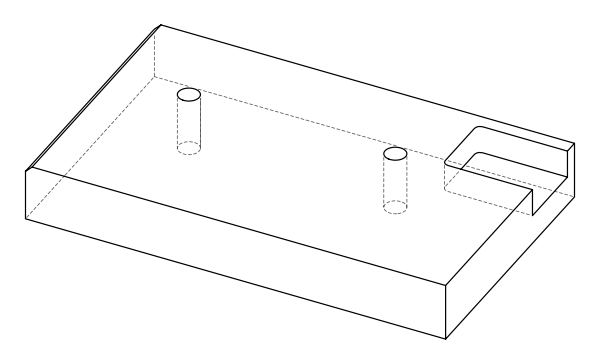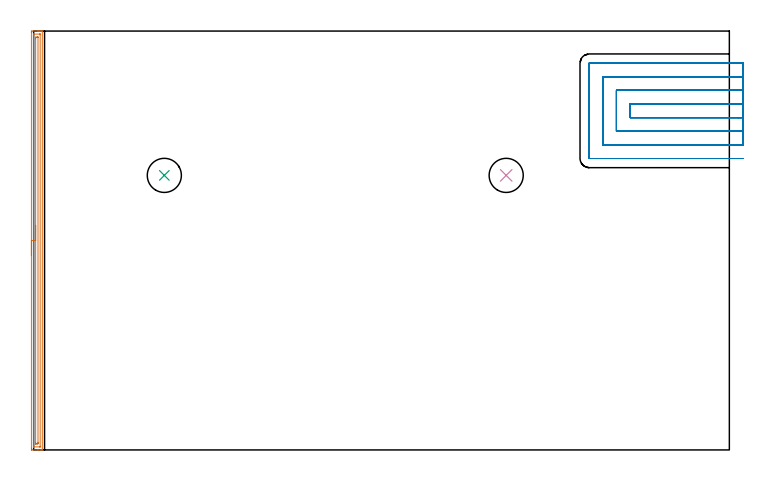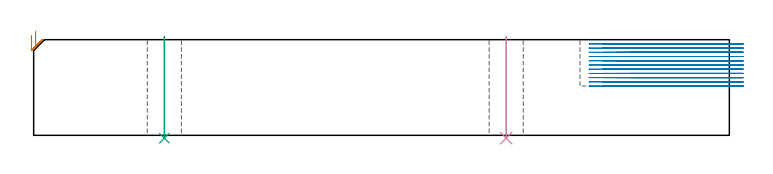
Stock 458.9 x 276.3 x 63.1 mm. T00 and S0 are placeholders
(PLAN: 4 operations, 2 tool changes, 31.3 min)
(1 AREA_MILL | FG_CHAMFER_SURFACE | UGT0205_001 | 6.83 min | 7162 mm3)
(2 MILL_SLOT | SLOT_PARTIAL_RECTANGULAR | NXT0201_011 | Follow Part, ap 3, ae 75% | 23.97 min | 225581 mm3)
(3 INDEXABLE_INSERT_DRILL_THROUGH_HOLE_FROM_SOLID | STEP1HOLE | NXT0302_016 | 0.27 min | 25054 mm3)
(4 INDEXABLE_INSERT_DRILL_THROUGH_HOLE_FROM_SOLID_1 | STEP1HOLE_1 | NXT0302_016 | 0.27 min | 25053 mm3)
(TOOL UGT0205_001 | Chamfer Mill 20 x 3 x 45 deg. | D20 FL50 Z2)
(TOOL NXT0201_011 | ENDMILL 12mm [2P460-1200-NA 1630] | D12 FL38 Z6)
(TOOL NXT0302_016 | Index. Insert Drill 22.5mm [880-D2250L25-03] | D22.5 PA176 FL68 Z2)
(OP 1 AREA_MILL)
G17 G21 G94 G90
T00 M6
G54
G17 G0 G90 X-1.5 Y128.15 S1061 M3
G43 Z73.1 H0
Z65.9
G94 G1 Y128.188 Z65.028 F250.
Y128.302 Z64.164
Y128.491 Z63.312
Y128.753 Z62.48
Y129.087 Z61.674
Y129.49 Z60.9
Y129.958 Z60.164
Y130.49 Z59.472
Y131.079 Z58.829
Y131.722 Z58.24
Y132.414 Z57.709
Y133.15 Z57.24
Y133.924 Z56.837
Y134.73 Z56.503
Y135.562 Z56.241
Y136.413 Z56.052
Y137.278 Z55.938
Y138.15 Z55.9
Y275.299
X-1.499 Y275.686 Z55.901
X-1.495 Y276.187 Z55.903
X-1.491 Y276.291 Z55.906
X-0.998 Y276.3 Z56.399
X2.543 Z59.937
X3.095 Z60.492
X3.428 Z60.824
X3.98 Z61.376
X4.313 Z61.708
X4.978 Z62.377
X5.323 Z62.722
X5.679 Y276.292 Z63.07
X5.697 Y276.29 Z63.088
X5.7 Y276.132 Z63.1
Y0.168
X5.697 Y0.01 Z63.088
X5.679 Y0.008 Z63.07
X5.323 Y0. Z62.722
X4.978 Z62.377
X4.313 Z61.708
X3.095 Z60.492
X2.543 Z59.937
X-0.998 Y0.001 Z56.399
X-1.234 Y0.003 Z56.163
X-1.491 Y0.009 Z55.906
X-1.494 Y0.113 Z55.903
X-1.499 Y0.614 Z55.901
X-1.5 Y1.121 Z55.9
Y138.15
X-0.086 Z57.314
Y273.899
X-0.085 Y274.116 Z57.315
X-0.082 Y274.224 Z57.318
X-0.079 Y274.274 Z57.321
X-0.071 Y274.29 Z57.329
X-0.021 Y274.293 Z57.379
X0.376 Y274.299 Z57.776
X3.916 Z61.316
X4.159 Y274.295 Z61.559
X4.269 Y274.29 Z61.669
X4.279 Y274.285 Z61.679
X4.282 Y274.267 Z61.682
X4.284 Y274.219 Z61.684
X4.286 Y274.122 Z61.686
Y273.927
Y2.401
X4.285 Y2.184 Z61.685
X4.282 Y2.076 Z61.682
X4.279 Y2.026 Z61.679
X4.271 Y2.01 Z61.671
X4.221 Y2.007 Z61.621
X3.824 Y2.001 Z61.224
X0.284 Y2. Z57.684
X0.041 Y2.005 Z57.441
X-0.069 Y2.01 Z57.331
X-0.079 Y2.015 Z57.321
X-0.082 Y2.033 Z57.318
X-0.084 Y2.081 Z57.316
X-0.086 Y2.178 Z57.314
Y2.373
Y138.15
X1.328 Z58.728
X1.329 Y271.22 Z58.729
X1.33 Y271.551 Z58.73
X1.334 Y272.113 Z58.734
X1.335 Y272.27 Z58.735
X1.481 Y272.291 Z58.881
X1.657 Y272.295 Z59.057
X2.358 Y272.3 Z59.758
X2.543 Y272.299 Z59.943
X2.727 Y272.297 Z60.127
X2.85 Y272.293 Z60.25
X2.866 Y272.29 Z60.266
X2.868 Y272.285 Z60.268
X2.87 Y272.264 Z60.27
X2.871 Y272.224 Z60.271
Y272.113
Y5.08
X2.87 Y4.749 Z60.27
X2.866 Y4.187 Z60.266
X2.865 Y4.03 Z60.265
X2.719 Y4.009 Z60.119
X2.543 Y4.005 Z59.943
X1.842 Y4. Z59.242
X1.657 Y4.001 Z59.057
X1.472 Y4.002 Z58.872
X1.35 Y4.007 Z58.75
X1.334 Y4.01 Z58.734
X1.332 Y4.015 Z58.732
X1.33 Y4.036 Z58.73
X1.328 Y4.519 Z58.728
Y138.15
Y139.022 Z58.767
Y139.886 Z58.88
Y140.738 Z59.069
Y141.57 Z59.332
Y142.376 Z59.665
Y143.15 Z60.068
Y143.886 Z60.537
Y144.578 Z61.068
Y145.221 Z61.657
Y145.81 Z62.301
Y146.341 Z62.993
Y146.81 Z63.728
Y147.213 Z64.502
Y147.547 Z65.308
Y147.809 Z66.14
Y147.998 Z66.992
Y148.112 Z67.857
Y148.15 Z68.728
G0 Z73.1
M5
M2
(OP 2 MILL_SLOT)
G17 G21 G94 G90
T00 M6
G54
G17 G0 G90 X467.9 Y228.2 S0 M3
G43 Z73.1 H1
Z60.318
G94 G1 X464.9 F250.
X393.4 F500.
Y219.2
X464.9
X467.9 F250.
Y237.2
X464.9
X384.4 F500.
Y210.2
X464.9
X467.9 F250.
Y246.2
X464.9
X375.4 F500.
Y201.2
X464.9
X467.9 F250.
Y255.2
X464.9
X366.6 F500.
G3 X366.4 Y255. R0.2
G1 Y192.4
G3 X366.6 Y192.2 R0.2
G1 X464.9
X467.9 F250.
G0 Y228.2 Z57.536
G1 X464.9
X393.4 F500.
Y219.2
X464.9
X467.9 F250.
Y237.2
X464.9
X384.4 F500.
Y210.2
X464.9
X467.9 F250.
Y246.2
X464.9
X375.4 F500.
Y201.2
X464.9
X467.9 F250.
Y255.2
X464.9
X366.6 F500.
G3 X366.4 Y255. R0.2
G1 Y192.4
G3 X366.6 Y192.2 R0.2
G1 X464.9
X467.9 F250.
G0 Y228.2 Z54.754
G1 X464.9
X393.4 F500.
Y219.2
X464.9
X467.9 F250.
Y237.2
X464.9
X384.4 F500.
Y210.2
X464.9
X467.9 F250.
Y246.2
X464.9
X375.4 F500.
Y201.2
X464.9
X467.9 F250.
Y255.2
X464.9
X366.6 F500.
G3 X366.4 Y255. R0.2
G1 Y192.4
G3 X366.6 Y192.2 R0.2
G1 X464.9
X467.9 F250.
G0 Y228.2 Z51.973
G1 X464.9
X393.4 F500.
Y219.2
X464.9
X467.9 F250.
Y237.2
X464.9
X384.4 F500.
Y210.2
X464.9
X467.9 F250.
Y246.2
X464.9
X375.4 F500.
Y201.2
X464.9
X467.9 F250.
Y255.2
X464.9
X366.6 F500.
G3 X366.4 Y255. R0.2
G1 Y192.4
G3 X366.6 Y192.2 R0.2
G1 X464.9
X467.9 F250.
G0 Y228.2 Z49.191
G1 X464.9
X393.4 F500.
Y219.2
X464.9
X467.9 F250.
Y237.2
X464.9
X384.4 F500.
Y210.2
X464.9
X467.9 F250.
Y246.2
X464.9
X375.4 F500.
Y201.2
X464.9
X467.9 F250.
Y255.2
X464.9
X366.6 F500.
G3 X366.4 Y255. R0.2
G1 Y192.4
G3 X366.6 Y192.2 R0.2
G1 X464.9
X467.9 F250.
G0 Y228.2 Z46.409
G1 X464.9
X393.4 F500.
Y219.2
X464.9
X467.9 F250.
Y237.2
X464.9
X384.4 F500.
Y210.2
X464.9
X467.9 F250.
Y246.2
X464.9
X375.4 F500.
Y201.2
X464.9
X467.9 F250.
Y255.2
X464.9
X366.6 F500.
G3 X366.4 Y255. R0.2
G1 Y192.4
G3 X366.6 Y192.2 R0.2
G1 X464.9
X467.9 F250.
G0 Y228.2 Z43.627
G1 X464.9
X393.4 F500.
Y219.2
X464.9
X467.9 F250.
Y237.2
X464.9
X384.4 F500.
Y210.2
X464.9
X467.9 F250.
Y246.2
X464.9
X375.4 F500.
Y201.2
X464.9
X467.9 F250.
Y255.2
X464.9
X366.6 F500.
G3 X366.4 Y255. R0.2
G1 Y192.4
G3 X366.6 Y192.2 R0.2
G1 X464.9
X467.9 F250.
G0 Y228.2 Z40.845
G1 X464.9
X393.4 F500.
Y219.2
X464.9
X467.9 F250.
Y237.2
X464.9
X384.4 F500.
Y210.2
X464.9
X467.9 F250.
Y246.2
X464.9
X375.4 F500.
Y201.2
X464.9
X467.9 F250.
Y255.2
X464.9
X366.6 F500.
G3 X366.4 Y255. R0.2
G1 Y192.4
G3 X366.6 Y192.2 R0.2
G1 X464.9
X467.9 F250.
G0 Y228.2 Z38.064
G1 X464.9
X393.4 F500.
Y219.2
X464.9
X467.9 F250.
Y237.2
X464.9
X384.4 F500.
Y210.2
X464.9
X467.9 F250.
Y246.2
X464.9
X375.4 F500.
Y201.2
X464.9
X467.9 F250.
Y255.2
X464.9
X366.6 F500.
G3 X366.4 Y255. R0.2
G1 Y192.4
G3 X366.6 Y192.2 R0.2
G1 X464.9
X467.9 F250.
G0 Y228.2 Z35.282
G1 X464.9
X393.4 F500.
Y219.2
X464.9
X467.9 F250.
Y237.2
X464.9
X384.4 F500.
Y210.2
X464.9
X467.9 F250.
Y246.2
X464.9
X375.4 F500.
Y201.2
X464.9
X467.9 F250.
Y255.2
X464.9
X366.6 F500.
G3 X366.4 Y255. R0.2
G1 Y192.4
G3 X366.6 Y192.2 R0.2
G1 X464.9
X467.9 F250.
G0 Y228.2 Z32.5
G1 X464.9
X393.4 F500.
Y219.2
X464.9
X467.9 F250.
Y237.2
X464.9
X384.4 F500.
Y210.2
X464.9
X467.9 F250.
Y246.2
X464.9
X375.4 F500.
Y201.2
X464.9
X467.9 F250.
Y255.2
X464.9
X366.6 F500.
G3 X366.4 Y255. R0.2
G1 Y192.4
G3 X366.6 Y192.2 R0.2
G1 X464.9
X467.9 F250.
G0 Z73.1
M5
M2
(OP 3 INDEXABLE_INSERT_DRILL_THROUGH_HOLE_FROM_SOLID)
G17 G21 G94 G90
T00 M6
G54
G17 G0 G90 X86.2 Y181.1 S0 M3
G43 Z73.1 H1
G94 G81 G98 Z-1.893 F250. R65.1
G80
M5
M2
(OP 4 INDEXABLE_INSERT_DRILL_THROUGH_HOLE_FROM_SOLID_1)
G17 G21 G94 G90
T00 M6
G54
G17 G0 G90 X311.7 Y181.1 S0 M3
G43 Z73.1 H1
G94 G81 G98 Z-1.893 F250. R65.1
G80
M5
M2
